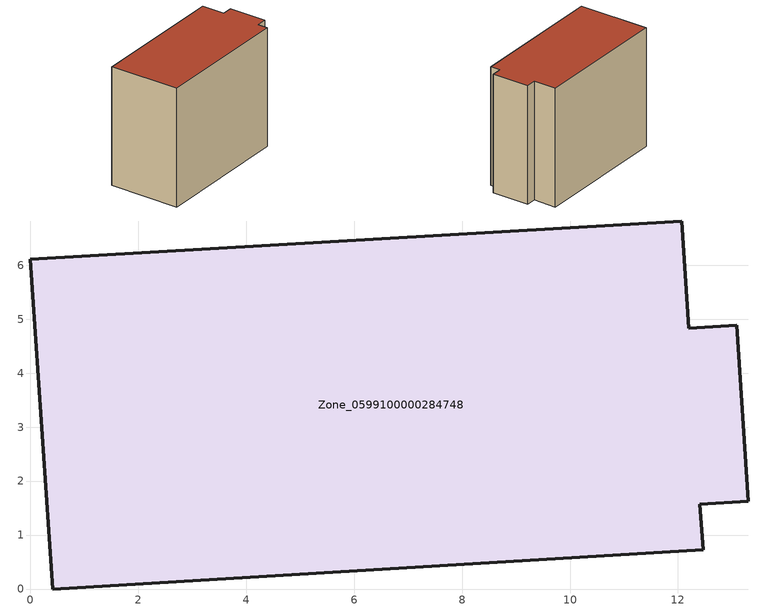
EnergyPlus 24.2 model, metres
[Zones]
Zone_0599100000284748
 floor ground (C_G): 0,6.11 12.07,6.82 12.2,4.83 13.09,4.89 13.3,1.63 12.4,1.57 12.47,0.73 0.41,0 z0
 wall outside (C_F): 0.41,0 12.47,0.73 12.4,1.57 13.3,1.63 13.09,4.89 12.2,4.83 12.07,6.82 0,6.11 0.41,0 z0:10.46
 roof outside (C_R): 12.07,6.82 0,6.11 0.41,0 12.47,0.73 12.4,1.57 13.3,1.63 13.09,4.89 12.2,4.83 z10.46
[BUILDING]
Pand.0599100000284748: North Axis=0; Terrain=City; Loads Convergence Tolerance Value=0.04; Temperature Convergence Tolerance Value=0.4; Solar Distribution=FullExterior; Maximum Number of Warmup Days=25; Minimum Number of Warmup Days=1
[Site:Location]
Rotterdam.The.Hague.AP_ZH_NLD Design_Conditions: Latitude=51.96; Longitude=4.45; Time Zone=1; Elevation=-4.5
[SITE:GROUNDTEMPERATURE:BUILDINGSURFACE]
18, 18, 18, 18, 18, 18, 18, 18, 18, 18, 18, 18
[MATERIAL] Thermal Absorptance=0.9; Solar Absorptance=0.7; Visible Absorptance=0.7
Name | Roughness | Thickness | Conductivity | Density | Specific Heat
G.TI.1946 | MediumSmooth | 0.15 | 1 | 540 | 1210
F.TI.1946 | Rough | 0.3 | 0.857143 | 1920 | 840
R.TI.1946 | MediumRough | 0.2 | 0.1 | 1500 | 1000
[CONSTRUCTION]
C_G: G.TI.1946
C_F: F.TI.1946
C_R: R.TI.1946
[ZONE]
Zone_0599100000284748: Type=1; Multiplier=1; Ceiling Height=Autocalculate; Volume=Autocalculate; Floor Area=autocalculate; Part of Total Floor Area=Yes
[ZONEINFILTRATION:DESIGNFLOWRATE]
Infil_Zone_0599100000284748: Zone or ZoneList or Space or SpaceList=Zone_0599100000284748; Schedule=AlwaysOn; Design Flow Rate Calculation Method=Flow/Area; Flow Rate per Floor Area=0.003; Constant Term Coefficient=1; Temperature Term Coefficient=0; Velocity Term Coefficient=0; Velocity Squared Term Coefficient=0
[HVACTEMPLATE:ZONE:IDEALLOADSAIRSYSTEM]
Zone_0599100000284748: Maximum Heating Supply Air Temperature=50; Minimum Cooling Supply Air Temperature=13; Maximum Heating Supply Air Humidity Ratio=0.0156; Minimum Cooling Supply Air Humidity Ratio=0.0077; Heating Limit=NoLimit; Cooling Limit=NoLimit; Dehumidification Control Type=ConstantSensibleHeatRatio; Cooling Sensible Heat Ratio=0.7; Dehumidification Setpoint=60; Humidification Control Type=None; Humidification Setpoint=30; Outdoor Air Method=None; Outdoor Air Flow Rate per Person=0.00944; Outdoor Air Flow Rate per Zone Floor Area=0; Outdoor Air Flow Rate per Zone=0; Demand Controlled Ventilation Type=None; Outdoor Air Economizer Type=NoEconomizer; Heat Recovery Type=None; Sensible Heat Recovery Effectiveness=0.7; Latent Heat Recovery Effectiveness=0.65
[ZONECONTROL:THERMOSTAT]
ThermostatControl_Zone_0599100000284748: Zone or ZoneList=Zone_0599100000284748; Control Type Schedule=DualSetpointControlType; Control 1=Thermostat_Zone_0599100000284748; Temperature Difference Between Cutout And Setpoint=0
[THERMOSTATSETPOINT:DUALSETPOINT]
Thermostat_Zone_0599100000284748: Heating Setpoint Temperature Schedule=HeatingSetpoint_Zone_0599100000284748; Cooling Setpoint Temperature Schedule=CoolingSetpoint_Zone_0599100000284748
[SCHEDULE:COMPACT]
HeatingSetpoint_Zone_0599100000284748: Through: 12/31, For: AllDays, Until: 24:00, 21
CoolingSetpoint_Zone_0599100000284748: Through: 12/31, For: AllDays, Until: 24:00, 24
DualSetpointControlType: Through: 12/31, For: AllDays, Until: 24:00, 4
AlwaysOn: Through: 12/31, For: AllDays, Until: 24:00, 1
